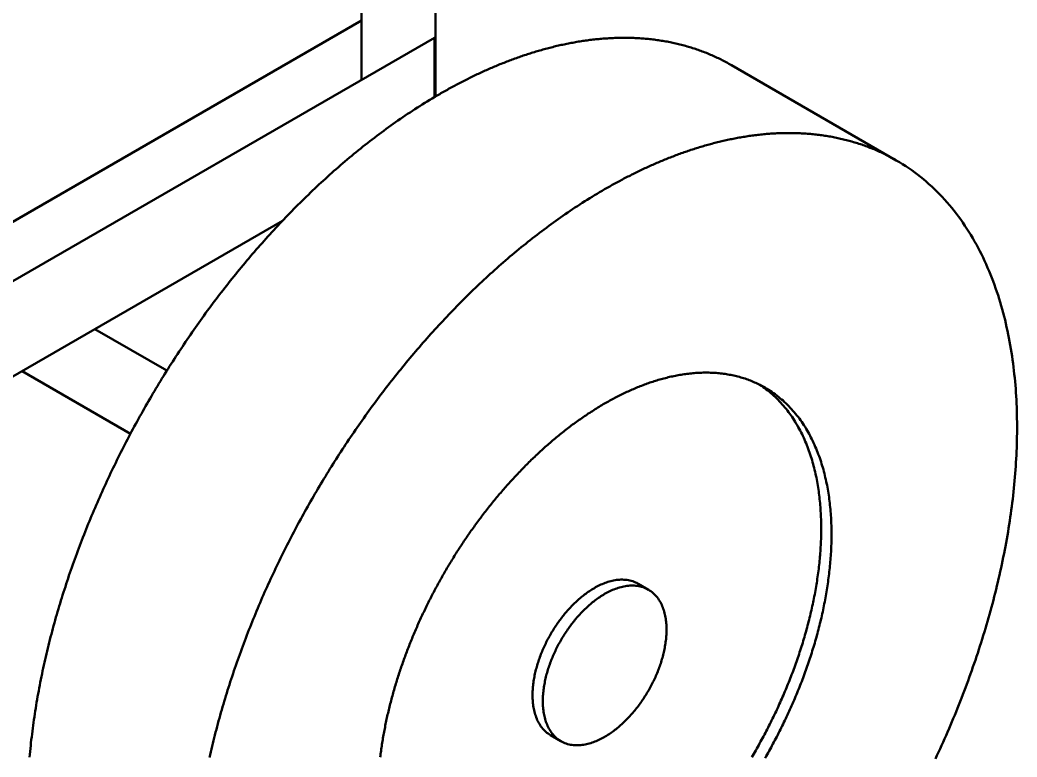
# Model space of a CAD drawing. Header units: millimetres. Extents: x 0 to 594, y 0 to 420.
# Drawn here: x 504.86 to 539.05, y 216.41 to 241.69 of the extents above; entities that cross this region are included whole.
import ezdxf

# ---------------------------------------------------------------- set-up
doc = ezdxf.new("R2010")
doc.units = ezdxf.units.MM
doc.layers.add('01-VISIBLE', color=7, linetype='CONTINUOUS', lineweight=50)

msp = doc.modelspace()

# ---------------------------------------------------------------- linework, layer by layer
at = {"layer": '01-VISIBLE'}
for p, q in [((519.108, 239.068), (519.108, 303.027)), ((516.568, 239.635), (516.568, 280.362)), ((489.696, 226.162), (516.568, 241.677)), ((490.226, 224.427), (519.076, 241.083)), ((519.076, 239.049), (519.076, 241.083)), ((529.253, 240.143), (534.909, 236.877)), ((490.226, 221.161), (513.862, 234.807)), ((507.428, 231.092), (509.897, 229.667)), ((504.928, 229.649), (508.647, 227.502)), ((526.056, 222.358), (526.409, 222.154)), ((523.056, 217.162), (523.409, 216.958))]:
    msp.add_line(p, q, dxfattribs=at)
for points in [[(529.253, 240.143), (529.209, 240.168), (529.165, 240.192), (529.122, 240.216), (529.078, 240.24), (529.033, 240.264), (528.989, 240.287), (528.944, 240.31), (528.9, 240.333), (528.855, 240.355), (528.81, 240.377), (528.764, 240.398), (528.719, 240.419), (528.673, 240.44), (528.628, 240.461), (528.582, 240.481), (528.536, 240.501), (528.49, 240.52), (528.443, 240.54), (528.397, 240.559), (528.35, 240.577), (528.304, 240.595), (528.257, 240.613), (528.21, 240.63), (528.163, 240.648), (528.116, 240.664), (528.068, 240.681), (528.021, 240.697), (527.973, 240.713), (527.925, 240.728), (527.878, 240.743), (527.83, 240.758), (527.782, 240.772), (527.734, 240.786), (527.685, 240.8), (527.637, 240.813), (527.589, 240.826), (527.54, 240.839), (527.492, 240.851), (527.443, 240.863), (527.394, 240.875), (527.346, 240.886), (527.297, 240.897), (527.248, 240.908), (527.199, 240.918), (527.15, 240.928), (527.1, 240.938), (527.051, 240.947), (527.002, 240.956), (526.952, 240.965), (526.903, 240.973), (526.854, 240.981), (526.804, 240.989), (526.754, 240.996), (526.705, 241.003), (526.655, 241.01), (526.605, 241.017), (526.556, 241.023), (526.506, 241.028), (526.456, 241.034), (526.406, 241.039), (526.356, 241.044), (526.307, 241.048), (526.257, 241.052), (526.207, 241.056), (526.157, 241.06), (526.107, 241.063), (526.057, 241.066), (526.007, 241.069), (525.956, 241.071), (525.906, 241.073), (525.856, 241.075), (525.806, 241.077), (525.756, 241.078), (525.706, 241.079), (525.656, 241.079), (525.606, 241.079), (525.556, 241.08), (525.506, 241.079), (525.455, 241.079), (525.405, 241.078), (525.355, 241.077), (525.305, 241.075), (525.255, 241.074), (525.205, 241.072), (525.155, 241.07), (525.105, 241.067), (525.055, 241.064), (525.005, 241.061), (524.955, 241.058), (524.905, 241.054), (524.855, 241.051), (524.805, 241.046), (524.755, 241.042), (524.705, 241.038), (524.655, 241.033), (524.605, 241.028), (524.556, 241.022), (524.506, 241.017), (524.456, 241.011), (524.406, 241.005), (524.357, 240.998), (524.307, 240.992), (524.257, 240.985), (524.208, 240.978), (524.158, 240.97), (524.109, 240.963), (524.059, 240.955), (524.01, 240.947), (523.96, 240.939), (523.911, 240.93), (523.861, 240.921), (523.812, 240.912), (523.763, 240.903), (523.714, 240.894), (523.664, 240.884), (523.615, 240.874), (523.566, 240.864), (523.517, 240.854), (523.468, 240.844), (523.419, 240.833), (523.37, 240.822), (523.321, 240.811), (523.273, 240.799), (523.224, 240.788), (523.175, 240.776), (523.126, 240.764), (523.078, 240.752), (523.029, 240.739), (522.981, 240.727), (522.932, 240.714), (522.884, 240.701), (522.836, 240.688), (522.787, 240.675), (522.739, 240.661), (522.691, 240.647), (522.643, 240.633), (522.595, 240.619), (522.547, 240.605), (522.499, 240.59), (522.451, 240.575), (522.403, 240.561), (522.355, 240.546), (522.307, 240.53), (522.26, 240.515), (522.212, 240.499), (522.165, 240.483), (522.117, 240.467), (522.07, 240.451), (522.022, 240.435), (521.975, 240.418), (521.928, 240.402), (521.881, 240.385), (521.833, 240.368), (521.786, 240.351), (521.739, 240.333), (521.692, 240.316), (521.645, 240.298), (521.599, 240.28), (521.552, 240.262), (521.505, 240.244), (521.459, 240.226), (521.412, 240.207), (521.365, 240.189), (521.319, 240.17), (521.273, 240.151), (521.226, 240.132), (521.18, 240.112), (521.134, 240.093), (521.088, 240.073), (521.042, 240.054), (520.996, 240.034), (520.95, 240.014), (520.904, 239.994), (520.858, 239.973), (520.812, 239.953), (520.767, 239.932), (520.721, 239.912), (520.675, 239.891), (520.63, 239.87), (520.584, 239.848), (520.539, 239.827), (520.494, 239.806), (520.449, 239.784), (520.403, 239.762), (520.358, 239.74), (520.313, 239.718), (520.268, 239.696), (520.223, 239.674), (520.179, 239.652), (520.134, 239.629), (520.089, 239.606), (520.045, 239.584), (520, 239.561), (519.956, 239.538), (519.911, 239.515), (519.867, 239.491), (519.822, 239.468), (519.778, 239.444), (519.734, 239.421), (519.69, 239.397), (519.646, 239.373), (519.602, 239.349), (519.558, 239.325), (519.514, 239.3), (519.47, 239.276), (519.427, 239.251), (519.383, 239.227), (519.34, 239.202), (519.296, 239.177), (519.253, 239.152)], [(519.253, 239.152), (519.166, 239.102), (519.08, 239.051), (518.994, 239), (518.909, 238.949), (518.824, 238.897), (518.739, 238.845), (518.654, 238.792), (518.57, 238.739), (518.485, 238.685), (518.401, 238.631), (518.318, 238.577), (518.234, 238.522), (518.151, 238.467), (518.068, 238.411), (517.986, 238.355), (517.903, 238.299), (517.821, 238.242), (517.739, 238.185), (517.658, 238.127), (517.577, 238.069), (517.495, 238.011), (517.415, 237.952), (517.334, 237.893), (517.254, 237.834), (517.174, 237.775), (517.094, 237.715), (517.015, 237.654), (516.935, 237.593), (516.856, 237.532), (516.778, 237.471), (516.699, 237.409), (516.621, 237.347), (516.543, 237.285), (516.465, 237.222), (516.388, 237.16), (516.311, 237.096), (516.234, 237.033), (516.157, 236.969), (516.081, 236.905), (516.004, 236.84), (515.928, 236.775), (515.853, 236.71), (515.777, 236.645), (515.702, 236.579), (515.627, 236.513), (515.553, 236.447), (515.478, 236.381), (515.404, 236.314), (515.33, 236.247), (515.256, 236.179), (515.183, 236.112), (515.11, 236.044), (515.037, 235.976), (514.964, 235.907), (514.892, 235.839), (514.82, 235.77), (514.748, 235.7), (514.676, 235.631), (514.605, 235.561), (514.533, 235.491), (514.462, 235.421), (514.392, 235.351), (514.321, 235.28), (514.251, 235.209), (514.181, 235.138), (514.111, 235.066), (514.042, 234.995), (513.973, 234.923), (513.904, 234.851), (513.835, 234.778), (513.766, 234.706), (513.698, 234.633), (513.63, 234.56), (513.562, 234.487), (513.495, 234.413), (513.428, 234.339), (513.361, 234.266), (513.294, 234.191), (513.227, 234.117), (513.161, 234.042), (513.095, 233.968), (513.029, 233.893), (512.963, 233.817), (512.898, 233.742), (512.833, 233.666), (512.768, 233.59), (512.703, 233.514), (512.639, 233.438), (512.575, 233.362), (512.511, 233.285), (512.447, 233.208), (512.384, 233.131), (512.321, 233.054), (512.258, 232.976), (512.195, 232.899), (512.133, 232.821), (512.07, 232.743), (512.008, 232.665), (511.947, 232.586), (511.885, 232.508), (511.824, 232.429), (511.763, 232.35), (511.702, 232.271), (511.642, 232.191), (511.581, 232.112), (511.521, 232.032), (511.461, 231.952), (511.402, 231.872), (511.342, 231.792), (511.283, 231.711), (511.224, 231.631), (511.166, 231.55), (511.107, 231.469), (511.049, 231.388), (510.991, 231.307), (510.934, 231.225), (510.876, 231.143), (510.819, 231.062), (510.762, 230.98), (510.705, 230.898), (510.649, 230.815), (510.593, 230.733), (510.537, 230.65), (510.481, 230.567), (510.426, 230.484), (510.37, 230.401), (510.315, 230.318), (510.261, 230.235), (510.206, 230.151), (510.152, 230.067), (510.098, 229.983), (510.044, 229.899), (509.99, 229.815), (509.937, 229.731), (509.884, 229.646), (509.831, 229.561), (509.779, 229.476), (509.726, 229.391), (509.674, 229.306), (509.622, 229.221), (509.571, 229.136), (509.52, 229.05), (509.468, 228.964), (509.418, 228.878), (509.367, 228.792), (509.317, 228.706), (509.267, 228.62), (509.217, 228.533), (509.167, 228.447), (509.118, 228.36), (509.069, 228.273), (509.02, 228.186), (508.971, 228.099), (508.923, 228.012), (508.875, 227.924), (508.827, 227.837), (508.779, 227.749), (508.732, 227.661), (508.685, 227.573), (508.638, 227.485), (508.592, 227.396), (508.545, 227.308), (508.499, 227.22), (508.453, 227.131), (508.408, 227.042), (508.363, 226.953), (508.318, 226.864), (508.273, 226.775), (508.228, 226.685), (508.184, 226.596), (508.14, 226.506), (508.096, 226.417), (508.053, 226.327), (508.01, 226.237), (507.967, 226.147), (507.924, 226.057), (507.882, 225.966), (507.839, 225.876), (507.798, 225.785), (507.756, 225.694), (507.715, 225.604), (507.674, 225.513), (507.633, 225.421), (507.592, 225.33), (507.552, 225.239), (507.512, 225.147), (507.472, 225.056), (507.433, 224.964), (507.394, 224.872), (507.355, 224.78), (507.316, 224.688), (507.278, 224.596), (507.24, 224.504), (507.202, 224.412), (507.165, 224.319), (507.127, 224.227), (507.091, 224.134), (507.054, 224.041), (507.018, 223.948), (506.982, 223.855), (506.946, 223.762), (506.91, 223.668), (506.875, 223.575), (506.84, 223.482), (506.806, 223.388), (506.771, 223.294), (506.737, 223.2), (506.703, 223.106), (506.67, 223.012), (506.637, 222.918), (506.604, 222.824), (506.572, 222.73), (506.539, 222.635), (506.507, 222.541), (506.476, 222.446), (506.445, 222.351), (506.414, 222.256), (506.383, 222.161), (506.352, 222.066), (506.322, 221.971), (506.293, 221.876), (506.263, 221.78), (506.234, 221.685), (506.205, 221.589), (506.177, 221.494), (506.149, 221.398), (506.121, 221.302), (506.093, 221.206), (506.066, 221.11), (506.039, 221.014), (506.013, 220.918), (505.987, 220.821), (505.961, 220.725), (505.935, 220.629), (505.91, 220.532), (505.885, 220.435), (505.861, 220.339), (505.837, 220.242), (505.813, 220.145), (505.789, 220.048), (505.766, 219.951), (505.743, 219.853), (505.721, 219.756), (505.699, 219.659), (505.677, 219.561), (505.656, 219.464), (505.635, 219.366), (505.614, 219.269), (505.594, 219.171), (505.574, 219.073), (505.555, 218.975), (505.536, 218.877), (505.517, 218.779), (505.499, 218.681), (505.481, 218.583), (505.463, 218.485), (505.446, 218.386), (505.429, 218.288), (505.413, 218.19), (505.397, 218.091), (505.381, 217.992), (505.366, 217.894), (505.351, 217.795), (505.337, 217.696), (505.323, 217.598), (505.309, 217.499), (505.296, 217.4), (505.283, 217.301), (505.271, 217.202), (505.259, 217.103), (505.247, 217.003), (505.236, 216.904), (505.226, 216.805), (505.216, 216.706), (505.206, 216.606), (505.197, 216.507), (505.188, 216.408)], [(534.909, 236.877), (534.866, 236.902), (534.822, 236.926), (534.778, 236.95), (534.734, 236.974), (534.69, 236.998), (534.646, 237.021), (534.601, 237.044), (534.556, 237.067), (534.512, 237.089), (534.466, 237.111), (534.421, 237.132), (534.376, 237.153), (534.33, 237.174), (534.285, 237.195), (534.239, 237.215), (534.193, 237.235), (534.147, 237.255), (534.1, 237.274), (534.054, 237.293), (534.007, 237.311), (533.961, 237.329), (533.914, 237.347), (533.867, 237.364), (533.82, 237.382), (533.772, 237.398), (533.725, 237.415), (533.678, 237.431), (533.63, 237.447), (533.582, 237.462), (533.535, 237.477), (533.487, 237.492), (533.439, 237.506), (533.391, 237.52), (533.342, 237.534), (533.294, 237.547), (533.246, 237.56), (533.197, 237.573), (533.149, 237.585), (533.1, 237.597), (533.051, 237.609), (533.002, 237.62), (532.953, 237.631), (532.905, 237.642), (532.855, 237.652), (532.806, 237.662), (532.757, 237.672), (532.708, 237.681), (532.659, 237.69), (532.609, 237.699), (532.56, 237.707), (532.51, 237.715), (532.461, 237.723), (532.411, 237.73), (532.362, 237.737), (532.312, 237.744), (532.262, 237.751), (532.213, 237.757), (532.163, 237.762), (532.113, 237.768), (532.063, 237.773), (532.013, 237.778), (531.963, 237.782), (531.913, 237.786), (531.863, 237.79), (531.813, 237.794), (531.763, 237.797), (531.713, 237.8), (531.663, 237.803), (531.613, 237.805), (531.563, 237.807), (531.513, 237.809), (531.463, 237.811), (531.413, 237.812), (531.363, 237.813), (531.313, 237.813), (531.263, 237.814), (531.213, 237.814), (531.162, 237.813), (531.112, 237.813), (531.062, 237.812), (531.012, 237.811), (530.962, 237.809), (530.912, 237.808), (530.862, 237.806), (530.812, 237.804), (530.762, 237.801), (530.712, 237.798), (530.662, 237.795), (530.612, 237.792), (530.562, 237.788), (530.512, 237.785), (530.462, 237.781), (530.412, 237.776), (530.362, 237.772), (530.312, 237.767), (530.262, 237.762), (530.212, 237.756), (530.163, 237.751), (530.113, 237.745), (530.063, 237.739), (530.013, 237.732), (529.964, 237.726), (529.914, 237.719), (529.864, 237.712), (529.815, 237.704), (529.765, 237.697), (529.716, 237.689), (529.666, 237.681), (529.617, 237.673), (529.568, 237.664), (529.518, 237.655), (529.469, 237.647), (529.42, 237.637), (529.37, 237.628), (529.321, 237.618), (529.272, 237.608), (529.223, 237.598), (529.174, 237.588), (529.125, 237.578), (529.076, 237.567), (529.027, 237.556), (528.978, 237.545), (528.929, 237.533), (528.881, 237.522), (528.832, 237.51), (528.783, 237.498), (528.735, 237.486), (528.686, 237.473), (528.638, 237.461), (528.589, 237.448), (528.541, 237.435), (528.492, 237.422), (528.444, 237.409), (528.396, 237.395), (528.348, 237.381), (528.3, 237.367), (528.252, 237.353), (528.204, 237.339), (528.156, 237.324), (528.108, 237.309), (528.06, 237.295), (528.012, 237.28), (527.964, 237.264), (527.917, 237.249), (527.869, 237.233), (527.821, 237.217), (527.774, 237.201), (527.727, 237.185), (527.679, 237.169), (527.632, 237.152), (527.585, 237.136), (527.537, 237.119), (527.49, 237.102), (527.443, 237.085), (527.396, 237.067), (527.349, 237.05), (527.302, 237.032), (527.255, 237.014), (527.209, 236.996), (527.162, 236.978), (527.115, 236.96), (527.069, 236.941), (527.022, 236.923), (526.976, 236.904), (526.929, 236.885), (526.883, 236.866), (526.837, 236.846), (526.791, 236.827), (526.745, 236.807), (526.698, 236.788), (526.652, 236.768), (526.607, 236.748), (526.561, 236.728), (526.515, 236.707), (526.469, 236.687), (526.423, 236.666), (526.378, 236.646), (526.332, 236.625), (526.287, 236.604), (526.241, 236.582), (526.196, 236.561), (526.151, 236.54), (526.105, 236.518), (526.06, 236.496), (526.015, 236.474), (525.97, 236.452), (525.925, 236.43), (525.88, 236.408), (525.836, 236.386), (525.791, 236.363), (525.746, 236.34), (525.701, 236.318), (525.657, 236.295), (525.612, 236.272), (525.568, 236.249), (525.524, 236.225), (525.479, 236.202), (525.435, 236.178), (525.391, 236.155), (525.347, 236.131), (525.303, 236.107), (525.259, 236.083), (525.215, 236.059), (525.171, 236.034), (525.127, 236.01), (525.084, 235.985), (525.04, 235.961), (524.996, 235.936), (524.953, 235.911), (524.909, 235.886)], [(536.253, 216.353), (536.306, 216.467), (536.359, 216.581), (536.412, 216.696), (536.464, 216.811), (536.515, 216.926), (536.567, 217.041), (536.618, 217.157), (536.668, 217.272), (536.718, 217.388), (536.767, 217.504), (536.817, 217.62), (536.865, 217.736), (536.913, 217.853), (536.961, 217.97), (537.008, 218.087), (537.055, 218.204), (537.102, 218.321), (537.148, 218.438), (537.193, 218.556), (537.238, 218.674), (537.283, 218.792), (537.327, 218.91), (537.37, 219.028), (537.414, 219.147), (537.456, 219.266), (537.499, 219.384), (537.54, 219.503), (537.581, 219.623), (537.622, 219.742), (537.663, 219.861), (537.702, 219.981), (537.742, 220.101), (537.78, 220.221), (537.819, 220.341), (537.857, 220.461), (537.894, 220.582), (537.931, 220.703), (537.967, 220.823), (538.003, 220.944), (538.038, 221.065), (538.073, 221.187), (538.107, 221.308), (538.141, 221.429), (538.174, 221.551), (538.207, 221.673), (538.239, 221.795), (538.27, 221.917), (538.301, 222.039), (538.332, 222.162), (538.362, 222.284), (538.391, 222.407), (538.42, 222.53), (538.448, 222.653), (538.476, 222.776), (538.503, 222.899), (538.529, 223.022), (538.555, 223.146), (538.58, 223.269), (538.605, 223.393), (538.629, 223.517), (538.653, 223.64), (538.676, 223.764), (538.698, 223.889), (538.72, 224.013), (538.741, 224.137), (538.761, 224.262), (538.781, 224.386), (538.8, 224.511), (538.819, 224.636), (538.837, 224.76), (538.854, 224.885), (538.87, 225.01), (538.886, 225.136), (538.901, 225.261), (538.916, 225.386), (538.93, 225.511), (538.943, 225.637), (538.955, 225.762), (538.967, 225.888), (538.978, 226.014), (538.988, 226.139), (538.998, 226.265), (539.006, 226.391), (539.014, 226.517), (539.022, 226.643), (539.028, 226.769), (539.034, 226.894), (539.039, 227.021), (539.043, 227.147), (539.046, 227.273), (539.049, 227.399), (539.051, 227.525), (539.051, 227.651), (539.051, 227.777), (539.051, 227.903), (539.049, 228.029), (539.047, 228.155), (539.043, 228.281), (539.039, 228.408), (539.034, 228.534), (539.028, 228.659), (539.02, 228.785), (539.013, 228.911), (539.004, 229.037), (538.994, 229.163), (538.983, 229.288), (538.971, 229.414), (538.958, 229.539), (538.945, 229.665), (538.93, 229.79), (538.914, 229.915), (538.897, 230.04), (538.879, 230.165), (538.86, 230.29), (538.84, 230.414), (538.819, 230.539), (538.796, 230.663), (538.773, 230.787), (538.748, 230.91), (538.722, 231.034), (538.695, 231.157), (538.667, 231.28), (538.638, 231.403), (538.607, 231.525), (538.576, 231.647), (538.543, 231.769), (538.508, 231.89), (538.473, 232.011), (538.436, 232.132), (538.398, 232.252), (538.358, 232.372), (538.317, 232.491), (538.275, 232.61), (538.231, 232.728), (538.186, 232.846), (538.14, 232.963), (538.092, 233.08), (538.043, 233.196), (537.992, 233.311), (537.94, 233.426), (537.886, 233.54), (537.831, 233.654), (537.774, 233.766), (537.716, 233.878), (537.656, 233.989), (537.594, 234.099), (537.532, 234.209), (537.467, 234.317), (537.401, 234.424), (537.333, 234.531), (537.264, 234.636), (537.193, 234.74), (537.12, 234.844), (537.046, 234.946), (536.971, 235.046), (536.893, 235.146), (536.814, 235.244), (536.734, 235.341), (536.651, 235.437), (536.567, 235.531), (536.482, 235.624), (536.395, 235.715), (536.306, 235.805), (536.216, 235.893), (536.124, 235.979), (536.031, 236.064), (535.936, 236.147), (535.84, 236.229), (535.742, 236.308), (535.643, 236.386), (535.542, 236.462), (535.44, 236.536), (535.336, 236.608), (535.232, 236.678), (535.125, 236.746), (535.018, 236.813), (534.909, 236.877)], [(524.909, 235.886), (524.823, 235.836), (524.737, 235.785), (524.651, 235.734), (524.566, 235.683), (524.481, 235.631), (524.396, 235.579), (524.311, 235.526), (524.226, 235.473), (524.142, 235.419), (524.058, 235.365), (523.975, 235.311), (523.891, 235.256), (523.808, 235.201), (523.725, 235.145), (523.643, 235.089), (523.56, 235.033), (523.478, 234.976), (523.396, 234.919), (523.315, 234.861), (523.233, 234.803), (523.152, 234.745), (523.072, 234.686), (522.991, 234.627), (522.911, 234.568), (522.831, 234.509), (522.751, 234.449), (522.671, 234.388), (522.592, 234.327), (522.513, 234.266), (522.434, 234.205), (522.356, 234.143), (522.278, 234.081), (522.2, 234.019), (522.122, 233.956), (522.045, 233.894), (521.967, 233.83), (521.891, 233.767), (521.814, 233.703), (521.737, 233.639), (521.661, 233.574), (521.585, 233.509), (521.51, 233.444), (521.434, 233.379), (521.359, 233.313), (521.284, 233.247), (521.209, 233.181), (521.135, 233.115), (521.061, 233.048), (520.987, 232.981), (520.913, 232.913), (520.84, 232.846), (520.767, 232.778), (520.694, 232.71), (520.621, 232.641), (520.549, 232.573), (520.476, 232.504), (520.405, 232.435), (520.333, 232.365), (520.261, 232.295), (520.19, 232.225), (520.119, 232.155), (520.049, 232.085), (519.978, 232.014), (519.908, 231.943), (519.838, 231.872), (519.768, 231.801), (519.699, 231.729), (519.63, 231.657), (519.561, 231.585), (519.492, 231.512), (519.423, 231.44), (519.355, 231.367), (519.287, 231.294), (519.219, 231.221), (519.152, 231.147), (519.084, 231.073), (519.017, 231), (518.951, 230.925), (518.884, 230.851), (518.818, 230.776), (518.752, 230.702), (518.686, 230.627), (518.62, 230.551), (518.555, 230.476), (518.49, 230.4), (518.425, 230.324), (518.36, 230.248), (518.296, 230.172), (518.232, 230.096), (518.168, 230.019), (518.104, 229.942), (518.041, 229.865), (517.978, 229.788), (517.915, 229.71), (517.852, 229.633), (517.789, 229.555), (517.727, 229.477), (517.665, 229.399), (517.604, 229.32), (517.542, 229.242), (517.481, 229.163), (517.42, 229.084), (517.359, 229.005), (517.298, 228.925), (517.238, 228.846), (517.178, 228.766), (517.118, 228.686), (517.059, 228.606), (516.999, 228.526), (516.94, 228.445), (516.881, 228.365), (516.823, 228.284), (516.764, 228.203), (516.706, 228.122), (516.648, 228.041), (516.591, 227.959), (516.533, 227.877), (516.476, 227.796), (516.419, 227.714), (516.362, 227.632), (516.306, 227.549), (516.25, 227.467), (516.194, 227.384), (516.138, 227.301), (516.082, 227.218), (516.027, 227.135), (515.972, 227.052), (515.917, 226.969), (515.863, 226.885), (515.809, 226.801), (515.755, 226.717), (515.701, 226.633), (515.647, 226.549), (515.594, 226.465), (515.541, 226.38), (515.488, 226.295), (515.436, 226.211), (515.383, 226.126), (515.331, 226.04), (515.279, 225.955), (515.228, 225.87), (515.176, 225.784), (515.125, 225.698), (515.074, 225.612), (515.024, 225.526), (514.974, 225.44), (514.923, 225.354), (514.874, 225.267), (514.824, 225.181), (514.775, 225.094), (514.726, 225.007), (514.677, 224.92), (514.628, 224.833), (514.58, 224.746), (514.532, 224.658), (514.484, 224.571), (514.436, 224.483), (514.389, 224.395), (514.342, 224.307), (514.295, 224.219), (514.248, 224.131), (514.202, 224.042), (514.156, 223.954), (514.11, 223.865), (514.065, 223.776), (514.019, 223.687), (513.974, 223.598), (513.93, 223.509), (513.885, 223.42), (513.841, 223.33), (513.797, 223.24), (513.753, 223.151), (513.71, 223.061), (513.666, 222.971), (513.624, 222.881), (513.581, 222.791), (513.538, 222.7), (513.496, 222.61), (513.454, 222.519), (513.413, 222.428), (513.372, 222.338), (513.33, 222.247), (513.29, 222.156), (513.249, 222.064), (513.209, 221.973), (513.169, 221.882), (513.129, 221.79), (513.09, 221.698), (513.051, 221.606), (513.012, 221.515), (512.973, 221.422), (512.935, 221.33), (512.897, 221.238), (512.859, 221.146), (512.822, 221.053), (512.784, 220.961), (512.747, 220.868), (512.711, 220.775), (512.674, 220.682), (512.638, 220.589), (512.603, 220.496), (512.567, 220.402), (512.532, 220.309), (512.497, 220.216), (512.462, 220.122), (512.428, 220.028), (512.394, 219.934), (512.36, 219.84), (512.327, 219.746), (512.294, 219.652), (512.261, 219.558), (512.228, 219.464), (512.196, 219.369), (512.164, 219.275), (512.133, 219.18), (512.101, 219.085), (512.07, 218.99), (512.04, 218.895), (512.009, 218.8), (511.979, 218.705), (511.95, 218.61), (511.92, 218.514), (511.891, 218.419), (511.862, 218.323), (511.834, 218.228), (511.806, 218.132), (511.778, 218.036), (511.75, 217.94), (511.723, 217.844), (511.696, 217.748), (511.67, 217.652), (511.643, 217.555), (511.618, 217.459), (511.592, 217.363), (511.567, 217.266), (511.542, 217.169), (511.518, 217.073), (511.493, 216.976), (511.47, 216.879), (511.446, 216.782), (511.423, 216.685), (511.4, 216.588), (511.378, 216.49), (511.356, 216.393)], [(530.409, 229.082), (530.366, 229.107), (530.322, 229.132), (530.277, 229.155), (530.232, 229.178), (530.187, 229.201), (530.142, 229.222), (530.096, 229.244), (530.05, 229.264), (530.004, 229.284), (529.958, 229.304), (529.911, 229.322), (529.864, 229.34), (529.817, 229.358), (529.769, 229.374), (529.722, 229.391), (529.674, 229.406), (529.626, 229.421), (529.577, 229.435), (529.529, 229.449), (529.48, 229.462), (529.432, 229.475), (529.383, 229.486), (529.334, 229.498), (529.284, 229.508), (529.235, 229.518), (529.186, 229.527), (529.136, 229.536), (529.086, 229.544), (529.037, 229.552), (528.987, 229.559), (528.937, 229.565), (528.887, 229.571), (528.837, 229.576), (528.787, 229.581), (528.737, 229.585), (528.686, 229.588), (528.636, 229.591), (528.586, 229.594), (528.536, 229.595), (528.485, 229.597), (528.435, 229.597), (528.385, 229.598), (528.334, 229.597), (528.284, 229.597), (528.234, 229.595), (528.183, 229.593), (528.133, 229.591), (528.083, 229.588), (528.033, 229.585), (527.982, 229.581), (527.932, 229.577), (527.882, 229.572), (527.832, 229.567), (527.782, 229.561), (527.732, 229.555), (527.682, 229.548), (527.632, 229.541), (527.583, 229.534), (527.533, 229.526), (527.483, 229.518), (527.434, 229.509), (527.384, 229.5), (527.335, 229.49), (527.285, 229.48), (527.236, 229.47), (527.187, 229.459), (527.138, 229.448), (527.089, 229.436), (527.04, 229.424), (526.991, 229.412), (526.943, 229.399), (526.894, 229.386), (526.845, 229.373), (526.797, 229.359), (526.749, 229.345), (526.701, 229.33), (526.652, 229.316), (526.604, 229.3), (526.557, 229.285), (526.509, 229.269), (526.461, 229.253), (526.414, 229.236), (526.366, 229.22), (526.319, 229.203), (526.272, 229.185), (526.224, 229.168), (526.177, 229.15), (526.131, 229.131), (526.084, 229.113), (526.037, 229.094), (525.991, 229.075), (525.944, 229.055), (525.898, 229.035), (525.852, 229.015), (525.806, 228.995), (525.76, 228.975), (525.714, 228.954), (525.668, 228.933), (525.622, 228.911), (525.577, 228.89), (525.532, 228.868), (525.486, 228.846), (525.441, 228.824), (525.396, 228.801), (525.351, 228.778), (525.307, 228.755), (525.262, 228.732), (525.218, 228.708), (525.173, 228.685), (525.129, 228.661), (525.085, 228.637), (525.041, 228.612), (524.997, 228.588), (524.953, 228.563), (524.909, 228.538)], [(529.952, 216.408), (529.987, 216.467), (530.022, 216.526), (530.056, 216.585), (530.09, 216.644), (530.124, 216.703), (530.157, 216.763), (530.191, 216.823), (530.224, 216.882), (530.257, 216.942), (530.29, 217.002), (530.322, 217.062), (530.355, 217.122), (530.387, 217.183), (530.419, 217.243), (530.451, 217.304), (530.482, 217.364), (530.513, 217.425), (530.544, 217.486), (530.575, 217.547), (530.606, 217.608), (530.636, 217.669), (530.666, 217.731), (530.696, 217.792), (530.726, 217.854), (530.755, 217.915), (530.785, 217.977), (530.814, 218.039), (530.842, 218.101), (530.871, 218.163), (530.899, 218.225), (530.928, 218.288), (530.955, 218.35), (530.983, 218.412), (531.01, 218.475), (531.038, 218.538), (531.065, 218.601), (531.091, 218.663), (531.118, 218.726), (531.144, 218.79), (531.17, 218.853), (531.196, 218.916), (531.221, 218.979), (531.247, 219.043), (531.272, 219.107), (531.296, 219.17), (531.321, 219.234), (531.345, 219.298), (531.369, 219.362), (531.393, 219.426), (531.417, 219.49), (531.44, 219.554), (531.463, 219.619), (531.486, 219.683), (531.509, 219.748), (531.531, 219.812), (531.553, 219.877), (531.575, 219.942), (531.596, 220.007), (531.617, 220.071), (531.638, 220.137), (531.659, 220.202), (531.68, 220.267), (531.7, 220.332), (531.72, 220.398), (531.739, 220.463), (531.759, 220.529), (531.778, 220.594), (531.797, 220.66), (531.815, 220.726), (531.833, 220.792), (531.851, 220.857), (531.869, 220.923), (531.886, 220.99), (531.904, 221.056), (531.92, 221.122), (531.937, 221.188), (531.953, 221.255), (531.969, 221.321), (531.985, 221.388), (532, 221.454), (532.015, 221.521), (532.03, 221.588), (532.044, 221.654), (532.058, 221.721), (532.072, 221.788), (532.086, 221.855), (532.099, 221.922), (532.112, 221.989), (532.124, 222.057), (532.136, 222.124), (532.148, 222.191), (532.16, 222.259), (532.171, 222.326), (532.182, 222.394), (532.192, 222.461), (532.202, 222.529), (532.212, 222.596), (532.222, 222.664), (532.231, 222.732), (532.239, 222.799), (532.248, 222.867), (532.256, 222.935), (532.263, 223.003), (532.271, 223.071), (532.278, 223.139), (532.284, 223.207), (532.29, 223.275), (532.296, 223.343), (532.302, 223.411), (532.306, 223.48), (532.311, 223.548), (532.315, 223.616), (532.319, 223.684), (532.322, 223.752), (532.325, 223.821), (532.328, 223.889), (532.33, 223.957), (532.332, 224.026), (532.333, 224.094), (532.334, 224.162), (532.334, 224.231), (532.334, 224.299), (532.333, 224.367), (532.332, 224.436), (532.331, 224.504), (532.329, 224.572), (532.327, 224.641), (532.324, 224.709), (532.32, 224.777), (532.316, 224.845), (532.312, 224.914), (532.307, 224.982), (532.302, 225.05), (532.296, 225.118), (532.289, 225.186), (532.282, 225.254), (532.275, 225.322), (532.267, 225.39), (532.258, 225.458), (532.249, 225.525), (532.239, 225.593), (532.229, 225.661), (532.218, 225.728), (532.207, 225.795), (532.195, 225.863), (532.182, 225.93), (532.169, 225.997), (532.155, 226.064), (532.14, 226.131), (532.125, 226.197), (532.11, 226.264), (532.093, 226.33), (532.076, 226.396), (532.058, 226.462), (532.04, 226.528), (532.021, 226.594), (532.001, 226.659), (531.98, 226.724), (531.959, 226.789), (531.937, 226.854), (531.915, 226.918), (531.891, 226.983), (531.867, 227.047), (531.842, 227.11), (531.817, 227.174), (531.79, 227.237), (531.763, 227.299), (531.735, 227.362), (531.706, 227.424), (531.677, 227.485), (531.646, 227.547), (531.615, 227.607), (531.583, 227.668), (531.55, 227.728), (531.517, 227.787), (531.482, 227.846), (531.447, 227.905), (531.411, 227.963), (531.373, 228.02), (531.336, 228.077), (531.297, 228.133), (531.257, 228.189), (531.217, 228.244), (531.175, 228.298), (531.133, 228.352), (531.09, 228.405), (531.046, 228.457), (531.001, 228.509), (530.956, 228.56), (530.909, 228.61), (530.862, 228.659), (530.813, 228.708), (530.764, 228.755), (530.714, 228.802), (530.664, 228.848), (530.612, 228.893), (530.56, 228.937), (530.507, 228.98), (530.453, 229.022), (530.398, 229.063), (530.343, 229.103), (530.287, 229.142), (530.23, 229.18)], [(530.409, 216.381), (530.444, 216.441), (530.478, 216.501), (530.513, 216.561), (530.546, 216.622), (530.58, 216.683), (530.614, 216.743), (530.647, 216.804), (530.68, 216.865), (530.713, 216.926), (530.745, 216.988), (530.778, 217.049), (530.81, 217.11), (530.842, 217.172), (530.873, 217.234), (530.905, 217.296), (530.936, 217.358), (530.967, 217.42), (530.998, 217.482), (531.028, 217.544), (531.059, 217.606), (531.089, 217.669), (531.119, 217.732), (531.148, 217.794), (531.178, 217.857), (531.207, 217.92), (531.236, 217.983), (531.264, 218.046), (531.293, 218.109), (531.321, 218.173), (531.349, 218.236), (531.377, 218.3), (531.404, 218.364), (531.431, 218.427), (531.458, 218.491), (531.485, 218.555), (531.512, 218.619), (531.538, 218.684), (531.564, 218.748), (531.59, 218.812), (531.615, 218.877), (531.64, 218.941), (531.665, 219.006), (531.69, 219.071), (531.715, 219.136), (531.739, 219.201), (531.763, 219.266), (531.787, 219.331), (531.81, 219.396), (531.833, 219.462), (531.856, 219.527), (531.879, 219.593), (531.901, 219.658), (531.924, 219.724), (531.946, 219.79), (531.967, 219.856), (531.989, 219.922), (532.01, 219.988), (532.03, 220.054), (532.051, 220.12), (532.071, 220.187), (532.091, 220.253), (532.111, 220.32), (532.13, 220.386), (532.149, 220.453), (532.168, 220.52), (532.187, 220.586), (532.205, 220.653), (532.223, 220.72), (532.241, 220.787), (532.258, 220.855), (532.275, 220.922), (532.292, 220.989), (532.308, 221.057), (532.324, 221.124), (532.34, 221.192), (532.356, 221.259), (532.371, 221.327), (532.386, 221.395), (532.4, 221.462), (532.415, 221.53), (532.428, 221.598), (532.442, 221.666), (532.455, 221.734), (532.468, 221.802), (532.481, 221.871), (532.493, 221.939), (532.505, 222.007), (532.517, 222.076), (532.528, 222.144), (532.539, 222.213), (532.549, 222.281), (532.56, 222.35), (532.569, 222.418), (532.579, 222.487), (532.588, 222.556), (532.597, 222.625), (532.605, 222.694), (532.613, 222.763), (532.621, 222.832), (532.628, 222.9), (532.635, 222.97), (532.641, 223.039), (532.647, 223.108), (532.653, 223.177), (532.658, 223.246), (532.663, 223.315), (532.667, 223.384), (532.671, 223.454), (532.675, 223.523), (532.678, 223.592), (532.681, 223.662), (532.683, 223.731), (532.685, 223.8), (532.686, 223.87), (532.687, 223.939), (532.688, 224.008), (532.688, 224.078), (532.687, 224.147), (532.686, 224.216), (532.685, 224.286), (532.683, 224.355), (532.681, 224.424), (532.678, 224.494), (532.674, 224.563), (532.671, 224.632), (532.666, 224.701), (532.661, 224.771), (532.656, 224.84), (532.65, 224.909), (532.643, 224.978), (532.636, 225.047), (532.629, 225.116), (532.621, 225.185), (532.612, 225.254), (532.603, 225.322), (532.593, 225.391), (532.582, 225.46), (532.571, 225.528), (532.559, 225.596), (532.547, 225.665), (532.534, 225.733), (532.521, 225.801), (532.507, 225.869), (532.492, 225.937), (532.476, 226.004), (532.46, 226.072), (532.443, 226.139), (532.426, 226.206), (532.408, 226.273), (532.389, 226.34), (532.369, 226.406), (532.349, 226.473), (532.328, 226.539), (532.306, 226.605), (532.284, 226.67), (532.26, 226.736), (532.236, 226.801), (532.212, 226.865), (532.186, 226.93), (532.16, 226.994), (532.133, 227.058), (532.105, 227.121), (532.076, 227.185), (532.047, 227.247), (532.016, 227.31), (531.985, 227.372), (531.953, 227.433), (531.92, 227.494), (531.886, 227.555), (531.852, 227.615), (531.816, 227.675), (531.78, 227.734), (531.743, 227.792), (531.704, 227.85), (531.665, 227.907), (531.626, 227.964), (531.585, 228.02), (531.543, 228.076), (531.501, 228.131), (531.457, 228.185), (531.413, 228.238), (531.367, 228.291), (531.321, 228.342), (531.274, 228.393), (531.226, 228.444), (531.178, 228.493), (531.128, 228.541), (531.078, 228.589), (531.026, 228.636), (530.974, 228.681), (530.921, 228.726), (530.867, 228.77), (530.813, 228.813), (530.757, 228.854), (530.701, 228.895), (530.644, 228.935), (530.587, 228.973), (530.528, 229.011), (530.469, 229.047), (530.409, 229.082)], [(524.909, 228.538), (524.862, 228.51), (524.815, 228.482), (524.767, 228.454), (524.72, 228.426), (524.674, 228.397), (524.627, 228.368), (524.58, 228.339), (524.534, 228.31), (524.487, 228.281), (524.441, 228.251), (524.395, 228.221), (524.349, 228.191), (524.304, 228.161), (524.258, 228.13), (524.213, 228.099), (524.167, 228.068), (524.122, 228.037), (524.077, 228.006), (524.032, 227.974), (523.988, 227.942), (523.943, 227.91), (523.899, 227.878), (523.854, 227.845), (523.81, 227.813), (523.766, 227.78), (523.722, 227.747), (523.679, 227.714), (523.635, 227.68), (523.592, 227.647), (523.548, 227.613), (523.505, 227.579), (523.462, 227.545), (523.419, 227.511), (523.376, 227.476), (523.334, 227.442), (523.291, 227.407), (523.249, 227.372), (523.207, 227.337), (523.165, 227.302), (523.123, 227.266), (523.081, 227.23), (523.04, 227.195), (522.998, 227.159), (522.957, 227.123), (522.916, 227.086), (522.874, 227.05), (522.834, 227.013), (522.793, 226.977), (522.752, 226.94), (522.712, 226.903), (522.671, 226.865), (522.631, 226.828), (522.591, 226.791), (522.551, 226.753), (522.511, 226.715), (522.471, 226.677), (522.432, 226.639), (522.392, 226.601), (522.353, 226.563), (522.314, 226.524), (522.275, 226.486), (522.236, 226.447), (522.197, 226.408), (522.159, 226.369), (522.12, 226.33), (522.082, 226.291), (522.044, 226.251), (522.006, 226.212), (521.968, 226.172), (521.93, 226.132), (521.892, 226.092), (521.855, 226.052), (521.817, 226.012), (521.78, 225.972), (521.743, 225.931), (521.706, 225.891), (521.669, 225.85), (521.632, 225.809), (521.595, 225.768), (521.559, 225.727), (521.523, 225.686), (521.486, 225.645), (521.45, 225.604), (521.414, 225.562), (521.379, 225.52), (521.343, 225.479), (521.307, 225.437), (521.272, 225.395), (521.237, 225.353), (521.202, 225.311), (521.167, 225.268), (521.132, 225.226), (521.097, 225.184), (521.062, 225.141), (521.028, 225.098), (520.993, 225.055), (520.959, 225.012), (520.925, 224.969), (520.891, 224.926), (520.857, 224.883), (520.824, 224.84), (520.79, 224.796), (520.757, 224.753), (520.723, 224.709), (520.69, 224.665), (520.657, 224.622), (520.624, 224.578), (520.591, 224.534), (520.559, 224.489), (520.526, 224.445), (520.494, 224.401), (520.462, 224.356), (520.43, 224.312), (520.398, 224.267), (520.366, 224.223), (520.334, 224.178), (520.302, 224.133), (520.271, 224.088), (520.24, 224.043), (520.209, 223.998), (520.177, 223.952), (520.147, 223.907), (520.116, 223.862), (520.085, 223.816), (520.055, 223.77), (520.024, 223.725), (519.994, 223.679), (519.964, 223.633), (519.934, 223.587), (519.904, 223.541), (519.874, 223.495), (519.845, 223.449), (519.815, 223.402), (519.786, 223.356), (519.757, 223.309), (519.728, 223.263), (519.699, 223.216), (519.67, 223.169), (519.641, 223.122), (519.613, 223.076), (519.585, 223.029), (519.556, 222.981), (519.528, 222.934), (519.5, 222.887), (519.472, 222.84), (519.445, 222.792), (519.417, 222.745), (519.39, 222.697), (519.362, 222.65), (519.335, 222.602), (519.308, 222.554), (519.281, 222.506), (519.255, 222.458), (519.228, 222.41), (519.202, 222.362), (519.175, 222.314), (519.149, 222.266), (519.123, 222.217), (519.097, 222.169), (519.071, 222.121), (519.046, 222.072), (519.02, 222.023), (518.995, 221.975), (518.97, 221.926), (518.945, 221.877), (518.92, 221.828), (518.895, 221.779), (518.871, 221.73), (518.846, 221.681), (518.822, 221.632), (518.798, 221.583), (518.773, 221.533), (518.75, 221.484), (518.726, 221.434), (518.702, 221.385), (518.679, 221.335), (518.655, 221.285), (518.632, 221.236), (518.609, 221.186), (518.586, 221.136), (518.564, 221.086), (518.541, 221.036), (518.519, 220.986), (518.496, 220.936), (518.474, 220.885), (518.452, 220.835), (518.43, 220.785), (518.409, 220.734), (518.387, 220.684), (518.366, 220.633), (518.344, 220.583), (518.323, 220.532), (518.302, 220.481), (518.282, 220.43), (518.261, 220.379), (518.241, 220.329), (518.22, 220.278), (518.2, 220.226), (518.18, 220.175), (518.16, 220.124), (518.141, 220.073), (518.121, 220.022), (518.102, 219.97), (518.083, 219.919), (518.064, 219.867), (518.045, 219.816), (518.026, 219.764), (518.007, 219.712), (517.989, 219.661), (517.971, 219.609), (517.953, 219.557), (517.935, 219.505), (517.917, 219.453), (517.9, 219.401), (517.882, 219.349), (517.865, 219.297), (517.848, 219.245), (517.831, 219.193), (517.814, 219.14), (517.798, 219.088), (517.781, 219.036), (517.765, 218.983), (517.749, 218.931), (517.733, 218.878), (517.718, 218.826), (517.702, 218.773), (517.687, 218.72), (517.672, 218.667), (517.657, 218.615), (517.642, 218.562), (517.628, 218.509), (517.613, 218.456), (517.599, 218.403), (517.585, 218.35), (517.571, 218.297), (517.557, 218.243), (517.544, 218.19), (517.531, 218.137), (517.518, 218.084), (517.505, 218.03), (517.492, 217.977), (517.479, 217.923), (517.467, 217.87), (517.455, 217.816), (517.443, 217.763), (517.431, 217.709), (517.42, 217.655), (517.408, 217.602), (517.397, 217.548), (517.386, 217.494), (517.376, 217.44), (517.365, 217.386), (517.355, 217.333), (517.345, 217.279), (517.335, 217.225), (517.325, 217.171), (517.316, 217.117), (517.307, 217.062), (517.297, 217.008), (517.289, 216.954), (517.28, 216.9), (517.272, 216.846), (517.264, 216.791), (517.256, 216.737), (517.248, 216.683), (517.24, 216.628), (517.233, 216.574), (517.226, 216.519), (517.219, 216.465), (517.213, 216.41)], [(526.056, 222.358), (526.011, 222.383), (525.965, 222.405), (525.918, 222.424), (525.87, 222.442), (525.822, 222.457), (525.772, 222.469), (525.723, 222.48), (525.672, 222.488), (525.622, 222.493), (525.571, 222.497), (525.52, 222.499), (525.469, 222.498), (525.418, 222.496), (525.367, 222.492), (525.317, 222.486), (525.267, 222.479), (525.216, 222.469), (525.167, 222.459), (525.117, 222.447), (525.068, 222.433), (525.019, 222.418), (524.971, 222.402), (524.923, 222.385), (524.876, 222.366), (524.829, 222.347), (524.782, 222.326), (524.736, 222.305), (524.69, 222.282), (524.645, 222.259), (524.6, 222.235), (524.556, 222.21)], [(526.409, 222.154), (526.365, 222.179), (526.319, 222.201), (526.272, 222.22), (526.224, 222.238), (526.175, 222.253), (526.126, 222.265), (526.076, 222.275), (526.026, 222.284), (525.975, 222.289), (525.924, 222.293), (525.874, 222.295), (525.823, 222.294), (525.772, 222.292), (525.721, 222.288), (525.67, 222.282), (525.62, 222.274), (525.57, 222.265), (525.52, 222.255), (525.471, 222.242), (525.422, 222.229), (525.373, 222.214), (525.325, 222.198), (525.277, 222.181), (525.229, 222.162), (525.182, 222.143), (525.136, 222.122), (525.09, 222.101), (525.044, 222.078), (524.999, 222.055), (524.954, 222.031), (524.909, 222.006)], [(524.556, 222.21), (524.513, 222.184), (524.47, 222.158), (524.427, 222.131), (524.385, 222.103), (524.344, 222.075), (524.302, 222.046), (524.262, 222.016), (524.221, 221.986), (524.182, 221.955), (524.142, 221.924), (524.103, 221.892), (524.065, 221.86), (524.027, 221.827), (523.989, 221.793), (523.952, 221.76), (523.915, 221.725), (523.879, 221.691), (523.843, 221.655), (523.807, 221.62), (523.772, 221.584), (523.737, 221.547), (523.703, 221.511), (523.669, 221.473), (523.635, 221.436), (523.602, 221.398), (523.57, 221.36), (523.537, 221.321), (523.506, 221.282), (523.474, 221.243), (523.443, 221.203), (523.412, 221.163), (523.382, 221.123), (523.352, 221.082), (523.323, 221.042), (523.294, 221.001), (523.265, 220.959), (523.237, 220.917), (523.209, 220.875), (523.182, 220.833), (523.155, 220.791), (523.128, 220.748), (523.102, 220.705), (523.077, 220.662), (523.051, 220.618), (523.026, 220.575), (523.002, 220.531), (522.978, 220.486), (522.954, 220.442), (522.931, 220.397), (522.908, 220.352), (522.886, 220.307), (522.864, 220.262), (522.843, 220.216), (522.822, 220.17), (522.802, 220.125), (522.782, 220.078), (522.762, 220.032), (522.743, 219.985), (522.724, 219.939), (522.706, 219.892), (522.689, 219.845), (522.672, 219.797), (522.655, 219.75), (522.639, 219.702), (522.623, 219.654), (522.608, 219.606), (522.594, 219.558), (522.58, 219.51), (522.566, 219.461), (522.553, 219.412), (522.541, 219.364), (522.529, 219.315), (522.518, 219.266), (522.508, 219.216), (522.498, 219.167), (522.489, 219.118), (522.48, 219.068), (522.472, 219.018), (522.465, 218.968), (522.459, 218.919), (522.453, 218.869), (522.448, 218.819), (522.444, 218.768), (522.44, 218.718), (522.438, 218.668), (522.436, 218.618), (522.435, 218.567), (522.435, 218.517), (522.435, 218.467), (522.437, 218.416), (522.44, 218.366), (522.444, 218.316), (522.448, 218.266), (522.454, 218.216), (522.461, 218.166), (522.469, 218.116), (522.478, 218.067), (522.489, 218.018), (522.5, 217.969), (522.513, 217.92), (522.528, 217.872), (522.543, 217.824), (522.561, 217.777), (522.579, 217.73), (522.599, 217.684), (522.621, 217.639), (522.645, 217.594), (522.67, 217.55), (522.696, 217.508), (522.725, 217.466), (522.755, 217.426), (522.787, 217.387), (522.821, 217.35), (522.856, 217.314), (522.893, 217.28), (522.931, 217.247), (522.971, 217.217), (523.013, 217.188), (523.056, 217.162)], [(524.909, 222.006), (524.866, 221.98), (524.823, 221.954), (524.781, 221.927), (524.739, 221.899), (524.697, 221.871), (524.656, 221.842), (524.615, 221.812), (524.575, 221.782), (524.535, 221.751), (524.496, 221.72), (524.457, 221.688), (524.418, 221.656), (524.38, 221.623), (524.343, 221.589), (524.305, 221.555), (524.269, 221.521), (524.232, 221.486), (524.196, 221.451), (524.161, 221.416), (524.125, 221.38), (524.091, 221.343), (524.056, 221.306), (524.023, 221.269), (523.989, 221.232), (523.956, 221.194), (523.923, 221.155), (523.891, 221.117), (523.859, 221.078), (523.828, 221.039), (523.797, 220.999), (523.766, 220.959), (523.736, 220.919), (523.706, 220.878), (523.676, 220.838), (523.647, 220.796), (523.619, 220.755), (523.591, 220.713), (523.563, 220.671), (523.535, 220.629), (523.509, 220.587), (523.482, 220.544), (523.456, 220.501), (523.43, 220.458), (523.405, 220.414), (523.38, 220.37), (523.356, 220.326), (523.331, 220.282), (523.308, 220.238), (523.285, 220.193), (523.262, 220.148), (523.24, 220.103), (523.218, 220.058), (523.197, 220.012), (523.176, 219.966), (523.155, 219.92), (523.135, 219.874), (523.116, 219.828), (523.096, 219.781), (523.078, 219.735), (523.06, 219.688), (523.042, 219.64), (523.025, 219.593), (523.008, 219.546), (522.992, 219.498), (522.977, 219.45), (522.962, 219.402), (522.947, 219.354), (522.933, 219.306), (522.92, 219.257), (522.907, 219.208), (522.895, 219.16), (522.883, 219.111), (522.872, 219.062), (522.861, 219.012), (522.852, 218.963), (522.842, 218.913), (522.834, 218.864), (522.826, 218.814), (522.819, 218.764), (522.812, 218.714), (522.807, 218.664), (522.802, 218.614), (522.797, 218.564), (522.794, 218.514), (522.791, 218.464), (522.789, 218.413), (522.788, 218.363), (522.788, 218.313), (522.789, 218.263), (522.791, 218.212), (522.793, 218.162), (522.797, 218.112), (522.802, 218.062), (522.808, 218.012), (522.814, 217.962), (522.822, 217.912), (522.832, 217.863), (522.842, 217.813), (522.854, 217.765), (522.867, 217.716), (522.881, 217.668), (522.897, 217.62), (522.914, 217.573), (522.933, 217.526), (522.953, 217.48), (522.975, 217.434), (522.998, 217.39), (523.023, 217.346), (523.05, 217.304), (523.078, 217.262), (523.109, 217.222), (523.14, 217.183), (523.174, 217.145), (523.209, 217.11), (523.246, 217.075), (523.285, 217.043), (523.325, 217.013), (523.367, 216.984), (523.409, 216.958)], [(523.409, 216.958), (523.453, 216.934), (523.499, 216.912), (523.545, 216.893), (523.592, 216.876), (523.64, 216.861), (523.688, 216.848), (523.737, 216.838), (523.787, 216.83), (523.836, 216.824), (523.886, 216.82), (523.936, 216.818), (523.987, 216.818), (524.037, 216.82), (524.087, 216.823), (524.136, 216.829), (524.186, 216.836), (524.235, 216.844), (524.284, 216.855), (524.333, 216.866), (524.382, 216.879), (524.43, 216.893), (524.477, 216.909), (524.525, 216.925), (524.572, 216.943), (524.618, 216.962), (524.664, 216.981), (524.71, 217.002), (524.755, 217.024), (524.8, 217.046), (524.844, 217.07), (524.888, 217.094), (524.931, 217.119), (524.974, 217.145), (525.017, 217.172), (525.059, 217.199), (525.1, 217.227), (525.141, 217.255), (525.182, 217.284), (525.223, 217.314), (525.262, 217.345), (525.302, 217.375), (525.341, 217.407), (525.379, 217.439), (525.418, 217.471), (525.455, 217.504), (525.493, 217.538), (525.53, 217.572), (525.566, 217.606), (525.602, 217.641), (525.638, 217.676), (525.673, 217.712), (525.708, 217.748), (525.742, 217.784), (525.776, 217.821), (525.81, 217.858), (525.843, 217.896), (525.876, 217.934), (525.908, 217.972), (525.94, 218.01), (525.972, 218.049), (526.003, 218.089), (526.034, 218.128), (526.064, 218.168), (526.094, 218.208), (526.124, 218.249), (526.153, 218.289), (526.182, 218.33), (526.21, 218.372), (526.238, 218.413), (526.265, 218.455), (526.292, 218.497), (526.319, 218.54), (526.346, 218.582), (526.371, 218.625), (526.397, 218.668), (526.422, 218.712), (526.447, 218.755), (526.471, 218.799), (526.495, 218.843), (526.518, 218.888), (526.541, 218.932), (526.563, 218.977), (526.585, 219.022), (526.607, 219.067), (526.628, 219.113), (526.649, 219.158), (526.669, 219.204), (526.689, 219.25), (526.708, 219.296), (526.727, 219.343), (526.746, 219.39), (526.763, 219.436), (526.781, 219.483), (526.798, 219.53), (526.814, 219.578), (526.83, 219.625), (526.846, 219.673), (526.86, 219.721), (526.875, 219.769), (526.889, 219.817), (526.902, 219.865), (526.914, 219.914), (526.927, 219.963), (526.938, 220.011), (526.949, 220.06), (526.959, 220.109), (526.969, 220.158), (526.978, 220.208), (526.986, 220.257), (526.994, 220.307), (527.001, 220.356), (527.008, 220.406), (527.013, 220.456), (527.018, 220.506), (527.022, 220.556), (527.026, 220.606), (527.028, 220.656), (527.03, 220.706), (527.031, 220.756), (527.031, 220.806), (527.03, 220.856), (527.028, 220.906), (527.025, 220.956), (527.021, 221.006), (527.017, 221.056), (527.011, 221.106), (527.004, 221.155), (526.996, 221.205), (526.986, 221.254), (526.976, 221.303), (526.964, 221.352), (526.951, 221.4), (526.937, 221.448), (526.921, 221.496), (526.904, 221.543), (526.885, 221.589), (526.865, 221.635), (526.843, 221.68), (526.819, 221.725), (526.794, 221.768), (526.768, 221.81), (526.739, 221.852), (526.709, 221.892), (526.677, 221.93), (526.644, 221.968), (526.609, 222.003), (526.572, 222.037), (526.534, 222.07), (526.494, 222.1), (526.452, 222.128), (526.409, 222.154)]]:
    msp.add_lwpolyline(points, dxfattribs=at)

doc.saveas('drawing.dxf')
